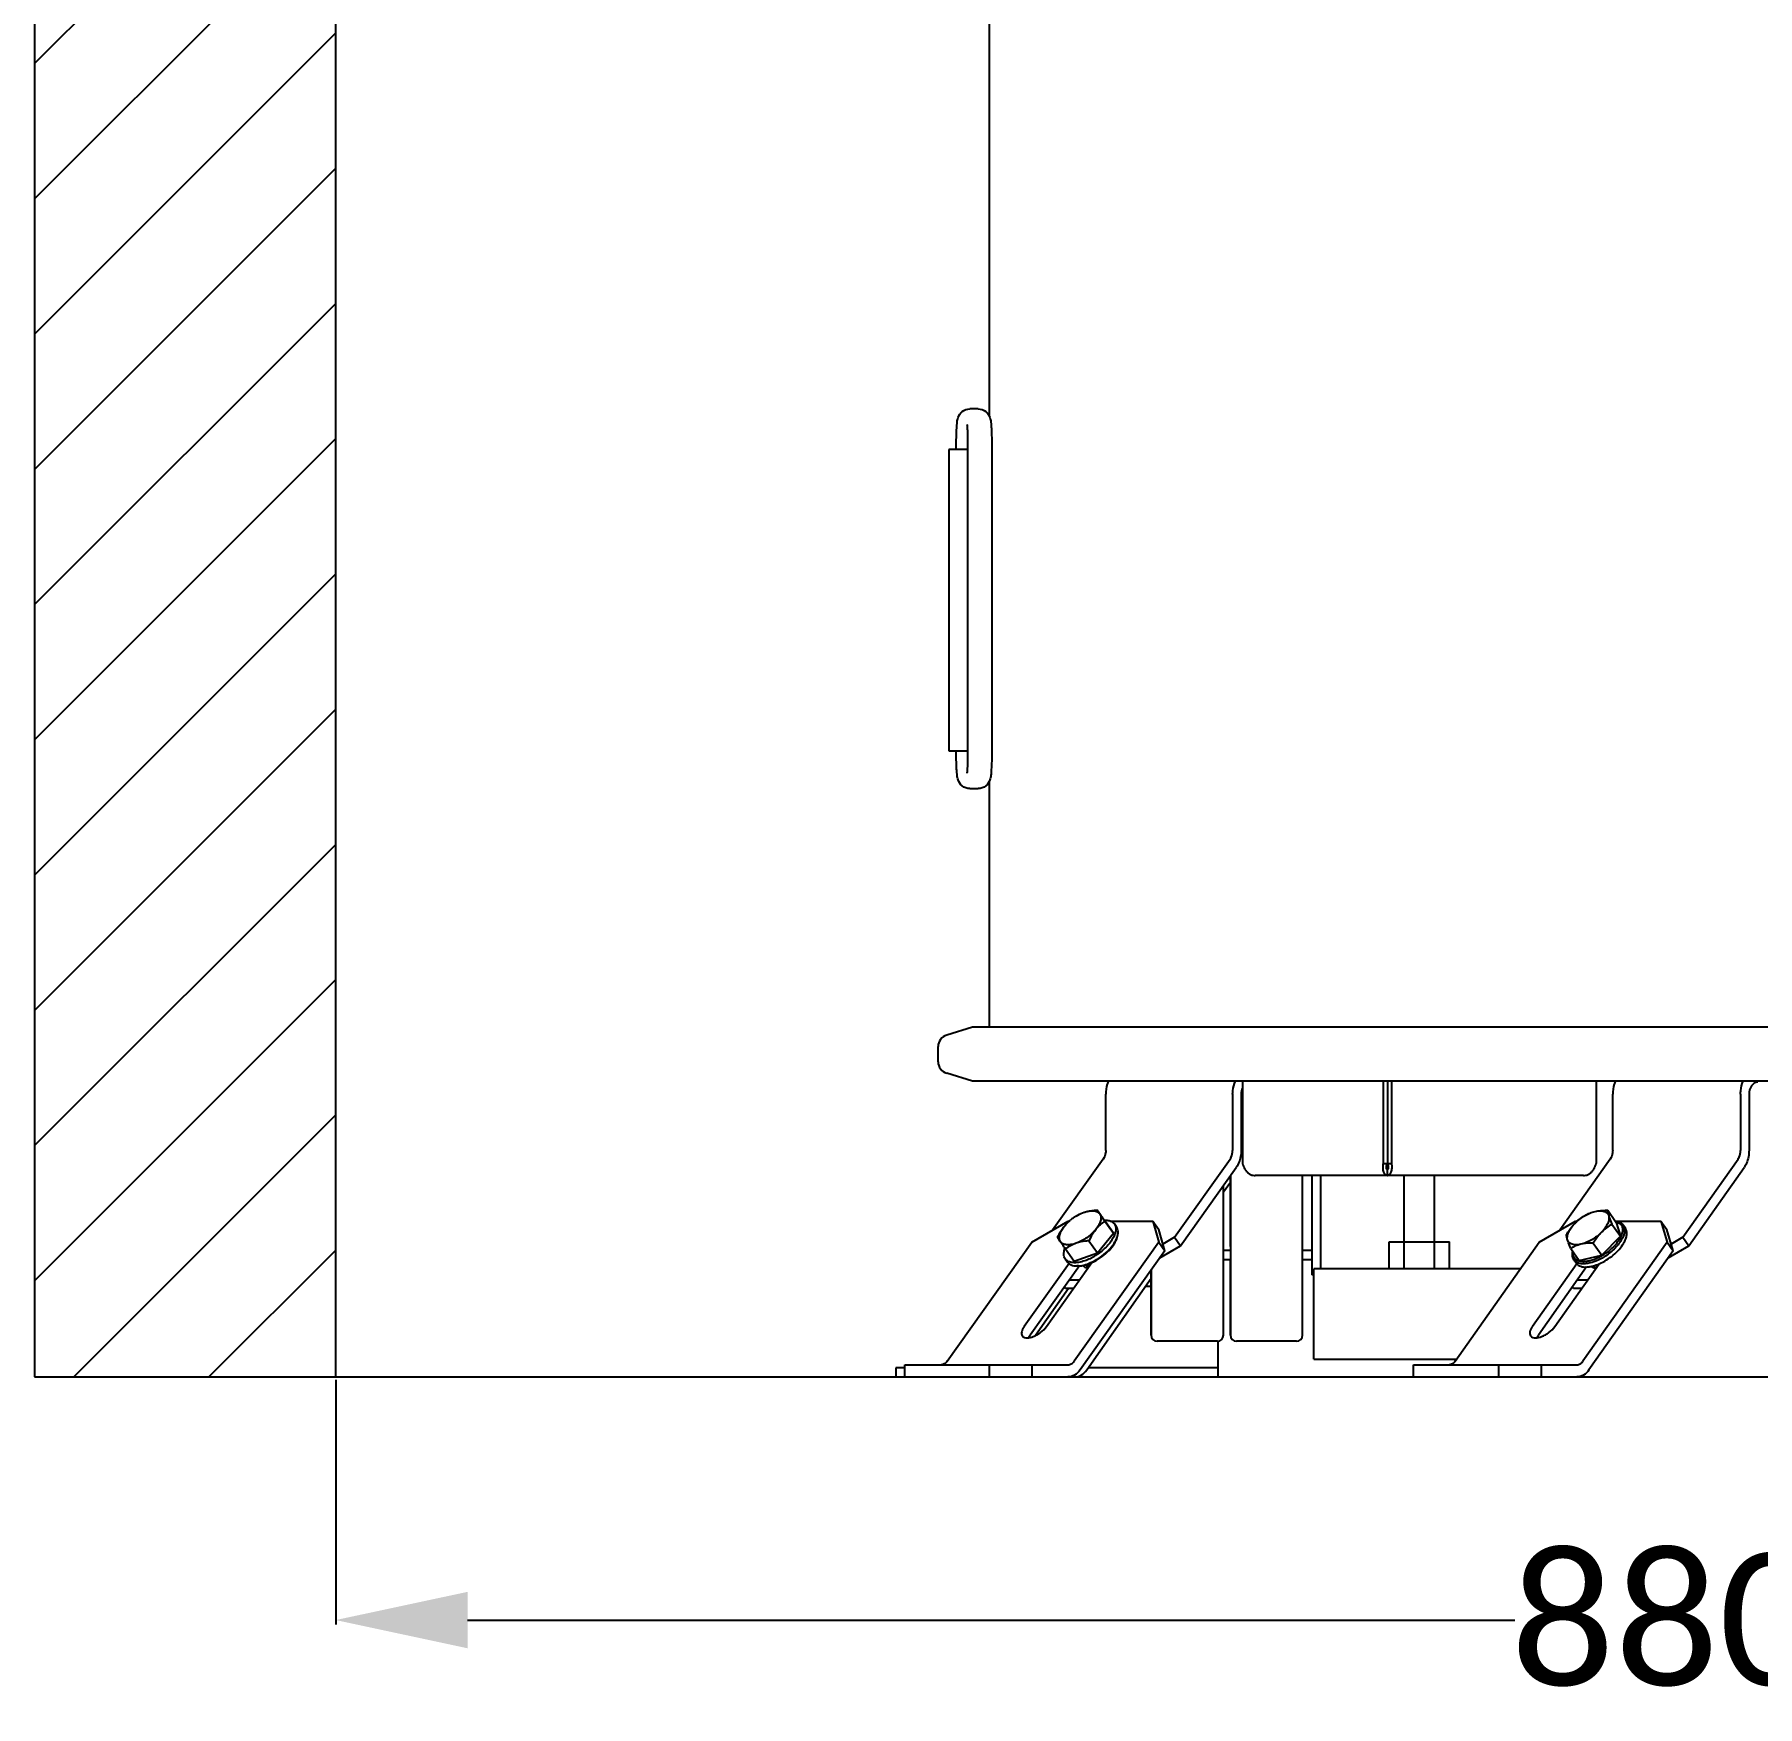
# Model space of a CAD drawing. Header units: millimetres. Extents: x 1186 to 6713, y 237 to 5598.
# Drawn here: x 5550 to 6122, y 1907 to 2462 of the extents above; entities that cross this region are included whole.
import ezdxf

# ---------------------------------------------------------------- set-up
doc = ezdxf.new("R2010")
doc.units = ezdxf.units.MM
doc.header["$LTSCALE"] = 384.175
doc.header["$PDMODE"] = 3
doc.header["$PDSIZE"] = 8
doc.layers.get('0').update_dxf_attribs({"linetype": 'CONTINUOUS'})
doc.layers.get('Defpoints').update_dxf_attribs({"linetype": 'CONTINUOUS'})
doc.styles.get("Standard").update_dxf_attribs({"font": 'calibri.ttf'})
doc.dimstyles.get("Standard").update_dxf_attribs({"dimtxt": 43.75, "dimasz": 43.75, "dimexe": 1.5, "dimexo": 1, "dimtad": 1, "dimdsep": 46, "dimtxsty": 'Standard', "dimblk": '_FILLED', "dimblk1": '_FILLED', "dimblk2": '_FILLED', "dimcen": 0.09, "dimazin": 2, "dimtol": 1, "dimtp": 0.01, "dimtm": 0.01, "dimtfac": 1, "dimtofl": 0, "dimtmove": 0, "dimatfit": 3, "dimldrblk": '_FILLED', "dimfxl": 1, "dimtolj": 1, "dimarcsym": 0})

# ---------------------------------------------------------------- blocks, each defined once
blk = doc.blocks.new('_FILLED')
at = {"color": 0, "linetype": 'ByBlock'}
blk.add_solid([(0, 0), (-1, 0.214), (-1, -0.214)], dxfattribs=at)
blk = doc.blocks.new('*D96')
at = {"color": 0, "lineweight": -2}
for p, q in [((5650.28, 2015.1), (5650.28, 1933.87)), ((6534.05, 2015.1), (6534.05, 1933.87)), ((5694.03, 1935.37), (6041.71, 1935.37)), ((6490.3, 1935.37), (6142.61, 1935.37))]:
    blk.add_line(p, q, dxfattribs=at)
at = {"layer": 'Defpoints', "color": 0}
for p in [(5650.28, 2016.1), (6534.05, 2016.1), (6534.05, 1935.37)]:
    blk.add_point(p, dxfattribs=at)
at = {"color": 0, "linetype": 'ByBlock', "lineweight": -2, "xscale": 43.75, "yscale": 43.75, "zscale": 43.75, "rotation": 180}
blk.add_blockref('_FILLED', (5650.28, 1935.37), dxfattribs=at)
at = {"color": 0, "linetype": 'ByBlock', "lineweight": -2, "xscale": 43.75, "yscale": 43.75, "zscale": 43.75}
blk.add_blockref('_FILLED', (6534.05, 1935.37), dxfattribs=at)
at = {"color": 0, "insert": (6092.16, 1935.37), "char_height": 43.75, "attachment_point": 5}
blk.add_mtext('\\A1;\\A1;880', dxfattribs=at)

msp = doc.modelspace()

# ---------------------------------------------------------------- hatches: boundary and pattern name
h = msp.add_hatch()
h.set_pattern_fill('ANSI31', color=256, scale=10)
h.paths.add_polyline_path([(5550.27631, 4708.27166), (5550.27631, 2016.09641), (5650.27631, 2016.09641), (5650.27631, 4708.27166)])

# ---------------------------------------------------------------- linework, layer by layer
for p, q in [((5550.27631, 4708.27166), (5550.27631, 2016.09641)), ((5650.27631, 2016.09641), (5650.27631, 4708.27166)), ((5550.27631, 2016.09641), (5650.27631, 2016.09641)), ((5650.27631, 2016.09641), (6491.61887, 2016.09641))]:
    msp.add_line(p, q)
at = {"color": 0, "linetype": 'Continuous'}
for p, q in [((5867.27631, 2335.0368), (5867.27631, 2813.84163)), ((5863.58574, 2337.4362), (5860.7654, 2337.4362)), ((5860.0658, 2323.9362), (5853.78534, 2323.9362)), ((5853.78534, 2323.9362), (5853.78534, 2223.9362)), ((5856.28534, 2323.9362), (5856.28534, 2325.4362)), ((5860.0658, 2325.4362), (5860.0658, 2223.4362)), ((5868.0658, 2325.4362), (5868.0658, 2223.4362)), ((5853.78534, 2223.9362), (5860.0658, 2223.9362)), ((5856.28534, 2223.4362), (5856.28534, 2223.9362)), ((5867.27631, 2132.20612), (5867.27631, 2213.84163)), ((5860.7654, 2211.4362), (5863.58574, 2211.4362)), ((5861.69157, 2132.20612), (5853.10682, 2129.5815)), ((6172.73631, 2132.20612), (5861.69157, 2132.20612)), ((5850.27631, 2120.71613), (5850.27631, 2125.75628)), ((5861.69157, 2114.26629), (5853.10682, 2116.89091)), ((6187.27631, 2114.26629), (5861.69157, 2114.26629)), ((5950.9754, 2110.9362), (5951.31478, 2110.9362)), ((5951.31478, 2114.26629), (5951.31478, 2086.9362)), ((5997.98383, 2114.26629), (5997.98383, 2086.9362)), ((5999.39804, 2114.26629), (5999.39804, 2086.9362)), ((6000.81225, 2114.26629), (6000.81225, 2086.9362)), ((6068.6945, 2114.26629), (6068.6945, 2086.9362)), ((5905.8938, 2091.24991), (5905.8938, 2109.9362)), ((5948.03403, 2109.9362), (5948.03403, 2091.24991)), ((5950.88141, 2109.9362), (5950.88141, 2091.24991)), ((5951.31478, 2107.9362), (5950.88141, 2107.9362)), ((6074.19305, 2091.24991), (6074.19305, 2109.9362)), ((6116.61946, 2109.9362), (6116.61946, 2091.24991)), ((6119.44788, 2109.9362), (6119.44788, 2091.24991)), ((5905.05982, 2088.42148), (5888.27005, 2064.83519)), ((5928.73401, 2062.48036), (5947.20006, 2088.42148)), ((5951.31478, 2090.9362), (5950.85201, 2090.9362)), ((6073.36462, 2088.42148), (6056.64831, 2064.78105)), ((6097.44788, 2062.48036), (6115.79103, 2088.42148)), ((5930.74741, 2059.65193), (5949.21346, 2085.59306)), ((5947.26927, 2082.86186), (5947.26884, 2063.9362)), ((5947.27061, 2082.86374), (5947.27104, 2063.9362)), ((5947.27105, 2059.4362), (5947.27061, 2082.86374)), ((6064.45186, 2082.9362), (5955.55742, 2082.9362)), ((5971.27104, 2063.9362), (5971.27061, 2082.9362)), ((5971.27105, 2059.62502), (5971.27061, 2082.9362)), ((5974.27195, 2082.9362), (5974.27032, 2049.9362)), ((5977.27081, 2051.9362), (5977.27195, 2082.9362)), ((5997.98383, 2086.9362), (6000.81225, 2086.9362)), ((5999.39804, 2082.9362), (5999.39804, 2084.9362)), ((6005.00464, 2051.9362), (6005.00464, 2082.9362)), ((6015.00464, 2051.9362), (6015.00464, 2082.9362)), ((6099.44788, 2059.65193), (6117.79103, 2085.59306)), ((5944.97374, 2063.9362), (5944.97345, 2079.63669)), ((5944.97375, 2059.62502), (5944.97345, 2079.63669)), ((5947.27071, 2080.68458), (5944.97352, 2077.41381)), ((5903.00391, 2071.58844), (5905.86569, 2067.5682)), ((6072.53387, 2071.3991), (6075.37661, 2067.37887)), ((5881.35733, 2060.78105), (5893.4142, 2067.85212)), ((5893.4142, 2067.85212), (5893.85198, 2067.85212)), ((5895.15804, 2068.87544), (5895.98269, 2069.41902)), ((5905.58757, 2067.79662), (5908.44935, 2063.77638)), ((5908.44935, 2063.77638), (5905.86569, 2067.5682)), ((5907.38522, 2067.85212), (5921.5077, 2067.85212)), ((5908.76373, 2066.86535), (5909.51875, 2065.80469)), ((5921.5077, 2067.85212), (5923.5211, 2065.02369)), ((5921.5077, 2067.85212), (5923.49757, 2060.78105)), ((5925.51097, 2057.95262), (5923.5211, 2065.02369)), ((6049.81988, 2060.78105), (6061.89095, 2067.85212)), ((6061.89095, 2067.85212), (6062.45494, 2067.85212)), ((6073.90223, 2066.78941), (6076.74496, 2062.76918)), ((6075.04197, 2067.85212), (6090.17522, 2067.85212)), ((6075.37661, 2067.37887), (6076.74496, 2062.76918)), ((6078.39965, 2065.42543), (6077.64965, 2066.4861)), ((6090.17522, 2067.85212), (6092.17522, 2065.02369)), ((6090.17522, 2067.85212), (6092.24629, 2060.78105)), ((6094.24629, 2057.95262), (6092.17522, 2065.02369)), ((5853.23018, 2021.26798), (5881.35733, 2060.78105)), ((5923.49757, 2060.78105), (5895.37042, 2021.26798)), ((5900.33888, 2061.29456), (5903.20066, 2057.27433)), ((5903.20066, 2057.27433), (5908.44935, 2063.77638)), ((5909.53651, 2061.97103), (5909.7013, 2062.44664)), ((5923.49757, 2060.78105), (5925.51097, 2057.95262)), ((5923.83469, 2055.59779), (5930.74741, 2059.65193)), ((5928.73401, 2062.48036), (5924.87389, 2060.21649)), ((5928.73401, 2062.48036), (5930.74741, 2059.65193)), ((5944.97375, 2059.62502), (5944.97374, 2063.9362)), ((5944.97374, 2054.9362), (5944.97375, 2059.4362)), ((5944.97375, 2059.4362), (5944.97375, 2059.62502)), ((5947.27104, 2063.9362), (5947.27105, 2059.4362)), ((5947.27105, 2059.4362), (5947.27104, 2054.9362)), ((5971.27105, 2059.62502), (5971.27104, 2063.9362)), ((5971.27104, 2054.9362), (5971.27105, 2059.4362)), ((5971.27105, 2059.4362), (5971.27105, 2059.62502)), ((6000.00464, 2060.9362), (6020.00464, 2060.9362)), ((6000.00464, 2051.9362), (6000.00464, 2060.9362)), ((6020.00464, 2051.9362), (6020.00464, 2060.9362)), ((6021.87993, 2021.26798), (6049.81988, 2060.78105)), ((6092.24629, 2060.78105), (6064.30633, 2021.26798)), ((6067.7603, 2060.47669), (6070.60304, 2056.45646)), ((6070.60304, 2056.45646), (6076.74496, 2062.76918)), ((6092.24629, 2060.78105), (6094.24629, 2057.95262)), ((6092.61946, 2055.65193), (6099.44788, 2059.65193)), ((6097.44788, 2062.48036), (6093.58322, 2060.21649)), ((6097.44788, 2062.48036), (6099.44788, 2059.65193)), ((5893.71423, 2053.72058), (5878.80913, 2032.78187)), ((5886.18367, 2032.78187), (5901.33252, 2054.063)), ((5892.47027, 2055.26694), (5893.22529, 2054.20628)), ((5892.50653, 2058.58432), (5895.36831, 2054.56409)), ((5895.36831, 2054.56409), (5903.20066, 2057.27433)), ((5925.51097, 2057.95262), (5897.38382, 2018.43956)), ((5899.8726, 2053.49001), (5900.39862, 2052.75105)), ((5947.27105, 2058.09641), (5944.97248, 2058.09641)), ((5944.97264, 2055.09641), (5947.27104, 2055.09641)), ((5944.97264, 2029.9362), (5944.97374, 2054.9362)), ((5947.26884, 2054.9362), (5947.27001, 2030.0049)), ((5947.26994, 2029.9362), (5947.27104, 2054.9362)), ((5947.27104, 2054.9362), (5947.27006, 2030.18858)), ((5974.27128, 2058.09641), (5971.26978, 2058.09641)), ((5971.26994, 2055.09641), (5974.2711, 2055.09641)), ((5971.26994, 2029.9362), (5971.27104, 2054.9362)), ((6062.27193, 2053.6409), (6047.52237, 2032.78187)), ((6054.94699, 2032.78187), (6069.70039, 2053.64633)), ((6060.25002, 2058.77366), (6063.09275, 2054.75342)), ((6062.06971, 2053.87843), (6061.31971, 2054.93909)), ((6063.09275, 2054.75342), (6070.60304, 2056.45646)), ((6094.24629, 2057.95262), (6066.30633, 2018.43956)), ((5897.19575, 2052.95458), (5880.82253, 2029.95345)), ((5893.90963, 2048.33822), (5897.25737, 2048.33822)), ((5896.84187, 2052.93442), (5896.33852, 2052.93442)), ((5899.58069, 2018.43956), (5920.97368, 2048.89927)), ((5920.97157, 2051.57567), (5920.97272, 2030.0049)), ((5920.97264, 2029.9362), (5920.97371, 2051.57868)), ((5975.00464, 2049.9362), (5974.27032, 2049.9362)), ((6043.56563, 2051.9362), (5975.00464, 2051.9362)), ((5975.00464, 2021.9362), (5975.00464, 2051.9362)), ((6065.538, 2052.60297), (6049.52237, 2029.95345)), ((6062.52237, 2048.33822), (6065.94699, 2048.33822)), ((6068.64563, 2053.23894), (6069.02897, 2052.69681)), ((5882.57481, 2029.95345), (5893.50061, 2045.5098)), ((5892.24158, 2045.99494), (5892.58692, 2045.5098)), ((5892.58692, 2045.5098), (5895.24397, 2045.5098)), ((5920.97363, 2046.09641), (5919.00512, 2046.09641)), ((6060.84299, 2045.96322), (6061.16361, 2045.5098)), ((6061.16361, 2045.5098), (6063.94699, 2045.5098)), ((5942.97264, 2027.9362), (5922.97264, 2027.9362)), ((5943.27631, 2016.09641), (5943.27631, 2027.97618)), ((5969.26994, 2027.9362), (5949.26994, 2027.9362)), ((5839.24367, 2020.09641), (5893.35702, 2020.09641)), ((5839.24367, 2016.09641), (5839.24367, 2020.09641)), ((5867.33716, 2016.09641), (5867.33716, 2020.09641)), ((5881.47898, 2016.09641), (5881.47898, 2020.09641)), ((5975.00464, 2021.9362), (6022.35243, 2021.9362)), ((6008.08094, 2020.09641), (6062.30633, 2020.09641)), ((6008.08094, 2016.09641), (6008.08094, 2020.09641)), ((6036.36521, 2016.09641), (6036.36521, 2020.09641)), ((6050.50734, 2016.09641), (6050.50734, 2020.09641)), ((5839.24367, 2019.09641), (5836.27631, 2019.09641)), ((5836.27631, 2019.09641), (5836.27631, 2016.09641)), ((5836.27631, 2016.09641), (5943.27631, 2016.09641)), ((5943.27631, 2019.09641), (5900.04202, 2019.09641)), ((6008.08094, 2016.09641), (6062.30633, 2016.09641))]:
    msp.add_line(p, q, dxfattribs=at)
for centre, radius, start, end in [((5854.27631, 2125.75628), 4, 107, 180), ((5854.27631, 2120.71613), 4, 180, 253), ((5957.29063, 2088.28179), 6.12548, 192.6897035, 201.4065336), ((5957.18228, 2088.23984), 6.00929, 201.4112211, 204.7296592), ((5957.02727, 2088.16631), 5.83773, 204.7106291, 210.5315518), ((5956.80145, 2088.03466), 5.57634, 210.5450884, 214.8752321), ((5956.56419, 2087.86745), 5.28609, 214.8588208, 220.3884197), ((5956.31243, 2087.65446), 4.95632, 220.3988055, 225.6545001), ((5956.09337, 2087.42962), 4.6424, 225.6483618, 231.2540072), ((5955.90035, 2087.1896), 4.3344, 231.2582706, 237.6256755), ((5955.75633, 2086.96367), 4.06648, 237.6349496, 243.252078), ((5955.64843, 2086.74887), 3.8261, 243.2473291, 251.2713857), ((5955.58841, 2086.57816), 3.64515, 251.303309, 256.3144088), ((5955.56158, 2086.46714), 3.53094, 256.3111417, 269.9324566), ((6064.4477, 2086.46714), 3.53094, 270.0675431, 283.6888584), ((6064.42087, 2086.57816), 3.64515, 283.6855916, 288.6966935), ((6064.36085, 2086.74887), 3.8261, 288.7286167, 296.752671), ((6064.25295, 2086.96367), 4.06648, 296.7479222, 302.3650543), ((6064.10893, 2087.1896), 4.3344, 302.3743284, 308.7417297), ((6063.91591, 2087.42962), 4.6424, 308.7459932, 314.3516412), ((6063.69685, 2087.65445), 4.95632, 314.3455028, 319.6011948), ((6063.44509, 2087.86745), 5.28609, 319.6115806, 325.1411837), ((6063.20783, 2088.03466), 5.57634, 325.1247724, 329.4549118), ((6062.98201, 2088.16631), 5.83773, 329.4684484, 335.2893758), ((6062.827, 2088.23984), 6.00929, 335.2703457, 338.5887792), ((6062.71865, 2088.28179), 6.12548, 338.5934665, 347.3102963), ((5904.37652, 2055.78257), 16.01261, 125.1487677, 129.2680712), ((5899.65029, 2053.98595), 1.6064, 213.9051349, 215.4808624), ((6064.78101, 2063.70408), 11.15556, 281.3258839, 282.3130323), ((5887.85595, 2026.24271), 6.45446, 144.9065952, 146.9615155), ((5922.97264, 2029.9362), 2, 180, 270), ((5942.97264, 2029.9362), 2, 270, 0), ((5949.26994, 2029.9362), 2, 180, 270), ((5969.26994, 2029.9362), 2, 270, 0)]:
    msp.add_arc(centre, radius, start, end, dxfattribs=at)
for points, knots in [([(5856.43312, 2331.33266), (5856.4677, 2331.90883), (5856.54874, 2333.00358), (5856.84769, 2334.89982), (5858.14826, 2336.8456), (5859.88942, 2337.4362), (5860.7654, 2337.4362)], [0, 0, 0, 0, 0.207370693, 0.394808531, 0.68529518, 1, 1, 1, 1]), ([(5863.58574, 2337.4362), (5864.462, 2337.4362), (5866.20349, 2336.84519), (5867.50353, 2334.89901), (5867.80245, 2333.00314), (5867.88345, 2331.9087), (5867.91801, 2331.33266)], [0, 0, 0, 0, 0.314811486, 0.605299778, 0.792675325, 1, 1, 1, 1]), ([(5856.28534, 2325.4362), (5856.28534, 2325.97425), (5856.2977, 2327.94036), (5856.34758, 2329.90703), (5856.43312, 2331.33266)], [0, 0, 0, 0, 0.273641948, 1, 1, 1, 1]), ([(5859.80176, 2332.31217), (5859.77423, 2332.44514), (5859.8817, 2331.74413), (5859.8872, 2331.45609), (5859.92063, 2331.04914), (5859.93238, 2330.85346)], [0, 0, 0, 0, 0.278089064, 0.598543802, 1, 1, 1, 1]), ([(5859.93238, 2330.85346), (5859.95515, 2330.47392), (5860.04032, 2328.66937), (5860.0658, 2326.86243), (5860.0658, 2325.4362)], [0, 0, 0, 0, 0.210480348, 1, 1, 1, 1]), ([(5867.91801, 2331.33266), (5867.94368, 2330.90486), (5868.03725, 2328.9407), (5868.0658, 2326.9739), (5868.0658, 2325.4362)], [0, 0, 0, 0, 0.217960622, 1, 1, 1, 1]), ([(5856.43312, 2217.53975), (5856.40745, 2217.96755), (5856.31388, 2219.9317), (5856.28534, 2221.89851), (5856.28534, 2223.4362)], [0, 0, 0, 0, 0.217960622, 1, 1, 1, 1]), ([(5860.0658, 2223.4362), (5860.0658, 2222.93356), (5860.05436, 2221.12726), (5860.01047, 2219.32038), (5859.93238, 2218.01895)], [0, 0, 0, 0, 0.278254966, 1, 1, 1, 1]), ([(5868.0658, 2223.4362), (5868.0658, 2222.89816), (5868.05343, 2220.93205), (5868.00356, 2218.96538), (5867.91801, 2217.53975)], [0, 0, 0, 0, 0.273641948, 1, 1, 1, 1]), ([(5860.7654, 2211.4362), (5859.88914, 2211.4362), (5858.14764, 2212.02722), (5856.84761, 2213.97339), (5856.54868, 2215.86926), (5856.46769, 2216.96371), (5856.43312, 2217.53975)], [0, 0, 0, 0, 0.314811486, 0.605299778, 0.792675325, 1, 1, 1, 1]), ([(5859.93238, 2218.01895), (5859.92103, 2217.82993), (5859.8892, 2217.43746), (5859.88235, 2217.13927), (5859.77114, 2216.4092), (5859.80059, 2216.55421)], [0, 0, 0, 0, 0.3861705, 0.698241305, 1, 1, 1, 1]), ([(5867.91801, 2217.53975), (5867.88344, 2216.96358), (5867.8024, 2215.86882), (5867.50345, 2213.97259), (5866.20287, 2212.02681), (5864.46171, 2211.4362), (5863.58574, 2211.4362)], [0, 0, 0, 0, 0.207370693, 0.394808531, 0.68529518, 1, 1, 1, 1]), ([(5906.81249, 2114.29304), (5906.66109, 2113.96549), (5906.11804, 2112.57491), (5905.8938, 2111.06612), (5905.8938, 2109.9362)], [0, 0, 0, 0, 0.242059109, 1, 1, 1, 1]), ([(5948.03403, 2109.9362), (5948.03403, 2110.31919), (5948.10995, 2111.80788), (5948.48806, 2113.28771), (5948.95272, 2114.29304)], [0, 0, 0, 0, 0.256947946, 1, 1, 1, 1]), ([(6075.10562, 2114.29304), (6074.95519, 2113.96539), (6074.41553, 2112.57405), (6074.19305, 2111.06594), (6074.19305, 2109.9362)], [0, 0, 0, 0, 0.241925446, 1, 1, 1, 1]), ([(6116.61946, 2109.9362), (6116.61946, 2110.31918), (6116.69486, 2111.80738), (6117.07012, 2113.28698), (6117.53203, 2114.29304)], [0, 0, 0, 0, 0.257029449, 1, 1, 1, 1]), ([(6122.27631, 2113.9362), (6121.50368, 2113.9362), (6119.82178, 2112.74567), (6119.44788, 2110.91862), (6119.44788, 2109.9362)], [0, 0, 0, 0, 0.440233148, 1, 1, 1, 1]), ([(5905.8938, 2091.24991), (5905.8938, 2090.98923), (5905.82578, 2090.00125), (5905.48346, 2089.01661), (5905.05982, 2088.42148)], [0, 0, 0, 0, 0.262999991, 1, 1, 1, 1]), ([(5947.20006, 2088.42148), (5947.33572, 2088.61207), (5947.83354, 2089.47441), (5948.03403, 2090.49203), (5948.03403, 2091.24991)], [0, 0, 0, 0, 0.235867776, 1, 1, 1, 1]), ([(5950.88141, 2091.24991), (5950.88141, 2090.72855), (5950.7454, 2088.75259), (5950.06073, 2086.7833), (5949.21346, 2085.59306)], [0, 0, 0, 0, 0.263000615, 1, 1, 1, 1]), ([(6074.19305, 2091.24991), (6074.19305, 2090.98924), (6074.12549, 2090.00189), (6073.78603, 2089.01744), (6073.36462, 2088.42148)], [0, 0, 0, 0, 0.263156404, 1, 1, 1, 1]), ([(6115.79103, 2088.42148), (6115.92587, 2088.61217), (6116.42077, 2089.47546), (6116.61946, 2090.49225), (6116.61946, 2091.24991)], [0, 0, 0, 0, 0.235616553, 1, 1, 1, 1]), ([(6119.44788, 2091.24991), (6119.44788, 2090.72856), (6119.3128, 2088.75386), (6118.63384, 2086.78496), (6117.79103, 2085.59306)], [0, 0, 0, 0, 0.263157032, 1, 1, 1, 1]), ([(5997.98383, 2086.9362), (5997.87132, 2086.43638), (5997.77569, 2085.47344), (5998.00872, 2084.18076), (5998.53246, 2083.23324), (5999.13474, 2082.9362), (5999.39804, 2082.9362)], [0, 0, 0, 0, 0.328092399, 0.610579611, 0.831384972, 1, 1, 1, 1]), ([(5999.39804, 2084.9362), (5999.31749, 2084.9362), (5999.13837, 2085.15149), (5999.08557, 2085.58595), (5999.13159, 2086.22826), (5999.28803, 2086.69184), (5999.39804, 2086.9362)], [0, 0, 0, 0, 0.112807192, 0.321078905, 0.624703854, 1, 1, 1, 1]), ([(5999.39804, 2086.9362), (5999.50804, 2086.69184), (5999.66448, 2086.22826), (5999.71051, 2085.58595), (5999.65771, 2085.15149), (5999.47859, 2084.9362), (5999.39804, 2084.9362)], [0, 0, 0, 0, 0.37529615, 0.678921099, 0.88719281, 1, 1, 1, 1]), ([(5999.39804, 2082.9362), (5999.66134, 2082.9362), (6000.26362, 2083.23324), (6000.78736, 2084.18076), (6001.02039, 2085.47344), (6000.92475, 2086.43638), (6000.81225, 2086.9362)], [0, 0, 0, 0, 0.168615032, 0.389420395, 0.671907607, 1, 1, 1, 1]), ([(5895.98269, 2069.41902), (5896.20672, 2069.55692), (5897.08536, 2070.06785), (5898.01612, 2070.49221), (5898.72807, 2070.73857)], [0, 0, 0, 0, 0.258812659, 1, 1, 1, 1]), ([(5896.06092, 2069.46717), (5896.26605, 2069.59344), (5897.11761, 2070.09056), (5898.02394, 2070.49491), (5898.72807, 2070.73857)], [0, 0, 0, 0, 0.244304666, 1, 1, 1, 1]), ([(5898.72807, 2070.73857), (5899.06308, 2070.85449), (5900.45779, 2071.27553), (5901.9074, 2071.48988), (5903.00391, 2071.58844)], [0, 0, 0, 0, 0.243573919, 1, 1, 1, 1]), ([(5898.72807, 2070.73857), (5899.28372, 2070.93084), (5900.34294, 2071.21229), (5901.85542, 2071.29739), (5903.1157, 2071.00112), (5903.73714, 2070.48974), (5903.93608, 2070.19778)], [0, 0, 0, 0, 0.316920855, 0.587084024, 0.809570769, 1, 1, 1, 1]), ([(5903.00391, 2071.58844), (5903.05977, 2071.50265), (5903.36634, 2071.03633), (5903.67948, 2070.57436), (5903.93608, 2070.19778)], [0, 0, 0, 0, 0.183433574, 1, 1, 1, 1]), ([(6061.59536, 2067.04496), (6062.55478, 2068.03105), (6064.20115, 2069.30457), (6066.58618, 2070.50723), (6067.81882, 2070.91618), (6068.42147, 2071.05283)], [0, 0, 0, 0, 0.515888557, 0.768289474, 1, 1, 1, 1]), ([(6065.02359, 2069.69607), (6065.53696, 2069.99432), (6066.63394, 2070.54554), (6067.80752, 2070.91362), (6068.42147, 2071.05283)], [0, 0, 0, 0, 0.485360743, 1, 1, 1, 1]), ([(6068.42147, 2071.05283), (6068.74439, 2071.12606), (6070.10104, 2071.37486), (6071.48741, 2071.42071), (6072.53387, 2071.3991)], [0, 0, 0, 0, 0.240322979, 1, 1, 1, 1]), ([(6068.42147, 2071.05283), (6068.94613, 2071.17181), (6069.92877, 2071.31072), (6070.92807, 2071.19796), (6071.35375, 2071.05861)], [0, 0, 0, 0, 0.545686486, 1, 1, 1, 1]), ([(6071.35375, 2071.05861), (6071.70833, 2070.94252), (6072.37271, 2070.58829), (6072.76153, 2069.93387), (6072.86079, 2069.59951)], [0, 0, 0, 0, 0.516842203, 1, 1, 1, 1]), ([(6072.53387, 2071.3991), (6072.53541, 2071.27987), (6072.57267, 2070.66936), (6072.7209, 2070.07074), (6072.86079, 2069.59951)], [0, 0, 0, 0, 0.195220143, 1, 1, 1, 1]), ([(5889.92286, 2062.37614), (5890.08087, 2062.71539), (5890.72421, 2064.02954), (5891.50313, 2065.28456), (5892.18755, 2066.13242)], [0, 0, 0, 0, 0.255649968, 1, 1, 1, 1]), ([(5890.85504, 2060.98548), (5890.65457, 2061.27969), (5890.40385, 2062.05311), (5890.5737, 2063.35098), (5891.18209, 2064.75913), (5891.81441, 2065.67017), (5892.18755, 2066.13242)], [0, 0, 0, 0, 0.189619963, 0.41283978, 0.683594325, 1, 1, 1, 1]), ([(5892.18755, 2066.13242), (5892.33377, 2066.31356), (5892.96353, 2067.04852), (5893.67258, 2067.71429), (5894.24135, 2068.17942)], [0, 0, 0, 0, 0.240605351, 1, 1, 1, 1]), ([(5892.18755, 2066.13242), (5892.33864, 2066.31958), (5892.94864, 2067.03569), (5893.63623, 2067.68458), (5894.17803, 2068.12764)], [0, 0, 0, 0, 0.255771681, 1, 1, 1, 1]), ([(5902.60356, 2065.05084), (5902.40054, 2064.79933), (5901.50987, 2063.78345), (5900.47272, 2062.89914), (5899.63307, 2062.30782)], [0, 0, 0, 0, 0.239394074, 1, 1, 1, 1]), ([(5902.60356, 2065.05084), (5902.37919, 2064.77289), (5901.50454, 2063.59668), (5900.80629, 2062.29817), (5900.33888, 2061.29456)], [0, 0, 0, 0, 0.243942823, 1, 1, 1, 1]), ([(5903.93608, 2070.19778), (5904.13654, 2069.90357), (5904.38726, 2069.13015), (5904.21742, 2067.83228), (5903.60902, 2066.42413), (5902.9767, 2065.51308), (5902.60356, 2065.05084)], [0, 0, 0, 0, 0.189619963, 0.41283978, 0.683594325, 1, 1, 1, 1]), ([(5905.58757, 2067.79662), (5905.04354, 2067.41557), (5903.97364, 2066.57745), (5903.03757, 2065.58848), (5902.60356, 2065.05084)], [0, 0, 0, 0, 0.490128339, 1, 1, 1, 1]), ([(5908.76366, 2066.86543), (5908.95618, 2066.59501), (5909.24325, 2065.93426), (5909.29275, 2064.793), (5909.00316, 2063.53191), (5908.39587, 2062.1885), (5907.49525, 2060.80557), (5905.9108, 2058.93297), (5904.45336, 2057.69157), (5903.39451, 2056.94776)], [0, 0, 0, 0, 0.081691984, 0.172104044, 0.27671563, 0.397353536, 0.533166964, 0.681549638, 1, 1, 1, 1]), ([(5903.93608, 2070.19778), (5904.05327, 2070.02578), (5904.60158, 2069.22389), (5905.15344, 2068.42443), (5905.58757, 2067.79662)], [0, 0, 0, 0, 0.214254246, 1, 1, 1, 1]), ([(5905.46664, 2068.13483), (5905.64398, 2068.13938), (5906.29456, 2068.13268), (5906.9499, 2068.02425), (5907.39504, 2067.86197)], [0, 0, 0, 0, 0.272418926, 1, 1, 1, 1]), ([(5907.39504, 2067.86197), (5907.67311, 2067.76059), (5908.19037, 2067.49973), (5908.60418, 2067.08943), (5908.76366, 2066.86543)], [0, 0, 0, 0, 0.518388272, 1, 1, 1, 1]), ([(5909.7013, 2062.44664), (5909.81158, 2062.76491), (5909.97772, 2063.38362), (5910.04351, 2064.29609), (5909.90386, 2065.11896), (5909.66609, 2065.5977), (5909.51875, 2065.80469)], [0, 0, 0, 0, 0.28985542, 0.548278387, 0.78136392, 1, 1, 1, 1]), ([(6058.88166, 2063.38335), (6059.07661, 2063.71571), (6059.87158, 2065.0118), (6060.80334, 2066.23091), (6061.59536, 2067.04496)], [0, 0, 0, 0, 0.253315872, 1, 1, 1, 1]), ([(6059.20858, 2061.58375), (6058.96637, 2062.39969), (6059.32699, 2063.92246), (6060.36983, 2065.66406), (6061.15149, 2066.58874), (6061.59536, 2067.04496)], [0, 0, 0, 0, 0.415170647, 0.689514977, 1, 1, 1, 1]), ([(6061.59536, 2067.04496), (6062.10707, 2067.57089), (6063.19799, 2068.53246), (6064.4092, 2069.33221), (6065.02359, 2069.69607)], [0, 0, 0, 0, 0.506817019, 1, 1, 1, 1]), ([(6072.86079, 2069.59951), (6073.10299, 2068.78356), (6072.74237, 2067.2608), (6071.69953, 2065.5192), (6070.91787, 2064.59452), (6070.474, 2064.1383)], [0, 0, 0, 0, 0.415170647, 0.689514977, 1, 1, 1, 1]), ([(6073.90223, 2066.78941), (6073.28785, 2066.42556), (6072.07664, 2065.62581), (6070.98571, 2064.66425), (6070.474, 2064.1383)], [0, 0, 0, 0, 0.493173074, 1, 1, 1, 1]), ([(6077.64965, 2066.4861), (6077.85658, 2066.19344), (6078.15661, 2065.46804), (6078.16545, 2064.21917), (6077.78914, 2062.84502), (6077.05461, 2061.39052), (6075.99422, 2059.90925), (6074.17396, 2057.94792), (6072.52362, 2056.67817), (6071.33362, 2055.94381)], [0, 0, 0, 0, 0.080691464, 0.170949714, 0.276435776, 0.398609763, 0.535981943, 0.685191804, 1, 1, 1, 1]), ([(6076.354, 2067.17119), (6076.6329, 2066.98164), (6077.12977, 2066.4828), (6077.49394, 2065.4487), (6077.45753, 2064.24821), (6077.05983, 2062.93539), (6076.32684, 2061.55113), (6074.89749, 2059.6187), (6073.50397, 2058.33108), (6072.47451, 2057.55177)], [0, 0, 0, 0, 0.086100569, 0.173581664, 0.272315861, 0.387770565, 0.521062517, 0.67032067, 1, 1, 1, 1]), ([(6072.86079, 2069.59951), (6072.92245, 2069.39177), (6073.23002, 2068.44073), (6073.6017, 2067.51194), (6073.90223, 2066.78941)], [0, 0, 0, 0, 0.216864687, 1, 1, 1, 1]), ([(6075.1378, 2067.75126), (6075.31505, 2067.733), (6075.95714, 2067.63718), (6076.58834, 2067.40426), (6076.9787, 2067.13895)], [0, 0, 0, 0, 0.274056306, 1, 1, 1, 1]), ([(6075.20179, 2067.65508), (6075.31002, 2067.63009), (6075.71316, 2067.52079), (6076.10027, 2067.34363), (6076.354, 2067.17119)], [0, 0, 0, 0, 0.265823693, 1, 1, 1, 1]), ([(6076.9787, 2067.13895), (6077.04491, 2067.09395), (6077.29639, 2066.90747), (6077.51516, 2066.67629), (6077.64965, 2066.4861)], [0, 0, 0, 0, 0.255773309, 1, 1, 1, 1]), ([(6077.8122, 2060.42869), (6078.08903, 2060.89272), (6078.5441, 2061.79759), (6078.91621, 2063.16659), (6078.90548, 2064.4109), (6078.60602, 2065.13354), (6078.39973, 2065.42532)], [0, 0, 0, 0, 0.306349332, 0.570915175, 0.797405238, 1, 1, 1, 1]), ([(5890.85504, 2060.98548), (5890.75388, 2061.13395), (5890.44035, 2061.59561), (5890.12937, 2062.05904), (5889.92286, 2062.37614)], [0, 0, 0, 0, 0.321921018, 1, 1, 1, 1]), ([(5892.50653, 2058.58432), (5892.3511, 2058.80909), (5891.79896, 2059.60834), (5891.24816, 2060.40853), (5890.85504, 2060.98548)], [0, 0, 0, 0, 0.281307615, 1, 1, 1, 1]), ([(5896.06304, 2060.44469), (5895.50739, 2060.25242), (5894.44817, 2059.97097), (5892.93569, 2059.88587), (5891.67541, 2060.18214), (5891.05398, 2060.69352), (5890.85504, 2060.98548)], [0, 0, 0, 0, 0.316920855, 0.587084024, 0.809570769, 1, 1, 1, 1]), ([(5896.06304, 2060.44469), (5895.41614, 2060.22085), (5894.18107, 2059.6808), (5893.04258, 2058.96392), (5892.50653, 2058.58432)], [0, 0, 0, 0, 0.510319276, 1, 1, 1, 1]), ([(5899.63307, 2062.30782), (5899.3485, 2062.10741), (5898.22457, 2061.36946), (5897.00485, 2060.77059), (5896.06304, 2060.44469)], [0, 0, 0, 0, 0.25884953, 1, 1, 1, 1]), ([(5900.33888, 2061.29456), (5899.96792, 2061.26122), (5898.52229, 2061.10305), (5897.08604, 2060.79868), (5896.06304, 2060.44469)], [0, 0, 0, 0, 0.255986949, 1, 1, 1, 1]), ([(5901.33217, 2054.05632), (5902.2762, 2054.48403), (5904.0963, 2055.52229), (5906.48464, 2057.45004), (5908.37414, 2059.59595), (5909.26564, 2061.18932), (5909.53646, 2061.97089)], [0, 0, 0, 0, 0.266918295, 0.536621747, 0.786969373, 1, 1, 1, 1]), ([(5901.53818, 2054.3383), (5902.43347, 2054.77654), (5904.15767, 2055.80311), (5906.44104, 2057.66324), (5908.28934, 2059.71913), (5909.20715, 2061.23477), (5909.52447, 2061.98689)], [0, 0, 0, 0, 0.26576484, 0.532578538, 0.782353464, 1, 1, 1, 1]), ([(5909.52447, 2061.98689), (5909.54071, 2062.02539), (5909.60336, 2062.17718), (5909.66122, 2062.33096), (5909.7013, 2062.44664)], [0, 0, 0, 0, 0.254493588, 1, 1, 1, 1]), ([(6059.20858, 2061.58375), (6059.15457, 2061.7657), (6058.99348, 2062.35399), (6058.88707, 2062.9625), (6058.88166, 2063.38335)], [0, 0, 0, 0, 0.310789723, 1, 1, 1, 1]), ([(6060.25002, 2058.77366), (6060.1429, 2059.0312), (6059.76579, 2059.95619), (6059.41353, 2060.89331), (6059.20858, 2061.58375)], [0, 0, 0, 0, 0.279167207, 1, 1, 1, 1]), ([(6060.71562, 2060.12465), (6060.36103, 2060.24073), (6059.69665, 2060.59496), (6059.30783, 2061.24939), (6059.20858, 2061.58375)], [0, 0, 0, 0, 0.516842203, 1, 1, 1, 1]), ([(6063.64789, 2060.13042), (6063.03396, 2059.99121), (6061.86038, 2059.62313), (6060.76339, 2059.07192), (6060.25002, 2058.77366)], [0, 0, 0, 0, 0.514629311, 1, 1, 1, 1]), ([(6063.64789, 2060.13042), (6063.12323, 2060.01145), (6062.14059, 2059.87254), (6061.14129, 2059.9853), (6060.71562, 2060.12465)], [0, 0, 0, 0, 0.545686486, 1, 1, 1, 1]), ([(6070.474, 2064.1383), (6069.51458, 2063.15221), (6067.86821, 2061.87869), (6065.48318, 2060.67603), (6064.25054, 2060.26708), (6063.64789, 2060.13042)], [0, 0, 0, 0, 0.515888557, 0.768289474, 1, 1, 1, 1]), ([(6067.7603, 2060.47669), (6067.40373, 2060.48405), (6066.0272, 2060.48663), (6064.64332, 2060.35615), (6063.64789, 2060.13042)], [0, 0, 0, 0, 0.258936346, 1, 1, 1, 1]), ([(6070.474, 2064.1383), (6070.21247, 2063.8695), (6069.19291, 2062.73824), (6068.34034, 2061.46561), (6067.7603, 2060.47669)], [0, 0, 0, 0, 0.246491224, 1, 1, 1, 1]), ([(6069.69958, 2053.63721), (6070.53792, 2053.99782), (6072.17886, 2054.86641), (6074.4172, 2056.4839), (6076.34308, 2058.33532), (6077.39087, 2059.72245), (6077.8122, 2060.42869)], [0, 0, 0, 0, 0.255236039, 0.517039215, 0.770000645, 1, 1, 1, 1]), ([(5892.47034, 2055.26686), (5892.31687, 2055.48242), (5892.07167, 2055.98463), (5891.94035, 2056.84932), (5892.03124, 2057.80827), (5892.22249, 2058.4568), (5892.34736, 2058.79046)], [0, 0, 0, 0, 0.216806292, 0.449046892, 0.708097529, 1, 1, 1, 1]), ([(5898.96269, 2054.6364), (5898.27332, 2054.39722), (5896.95775, 2054.04672), (5895.08023, 2053.93016), (5893.71735, 2054.24577), (5892.9021, 2054.76315), (5892.59566, 2055.09083), (5892.47034, 2055.26686)], [0, 0, 0, 0, 0.315888243, 0.585713824, 0.808336966, 0.906455891, 1, 1, 1, 1]), ([(5893.2253, 2054.20629), (5893.37264, 2053.9993), (5893.74715, 2053.61789), (5894.47896, 2053.21656), (5895.36268, 2052.97999), (5896.00169, 2052.93442), (5896.33852, 2052.93442)], [0, 0, 0, 0, 0.218636362, 0.451722177, 0.71014553, 1, 1, 1, 1]), ([(5896.82927, 2052.95089), (5897.05699, 2052.96584), (5898.03889, 2053.07238), (5899.00104, 2053.32709), (5899.71772, 2053.57574)], [0, 0, 0, 0, 0.231262225, 1, 1, 1, 1]), ([(5896.84163, 2052.93442), (5897.35441, 2052.93439), (5898.44785, 2053.05849), (5899.50401, 2053.35351), (5900.05211, 2053.54368)], [0, 0, 0, 0, 0.469181581, 1, 1, 1, 1]), ([(5903.39451, 2056.94776), (5903.04105, 2056.69946), (5901.64518, 2055.78483), (5900.13138, 2055.04188), (5898.96269, 2054.6364)], [0, 0, 0, 0, 0.258815166, 1, 1, 1, 1]), ([(5899.71772, 2053.57574), (5899.86898, 2053.62822), (5900.48716, 2053.85423), (5901.09086, 2054.11934), (5901.53818, 2054.3383)], [0, 0, 0, 0, 0.243267871, 1, 1, 1, 1]), ([(5900.05211, 2053.54368), (5900.15838, 2053.58055), (5900.59085, 2053.73655), (5901.01588, 2053.91302), (5901.33217, 2054.05632)], [0, 0, 0, 0, 0.244682951, 1, 1, 1, 1]), ([(6061.31971, 2054.93909), (6061.19349, 2055.1176), (6060.98293, 2055.51978), (6060.76081, 2056.46956), (6060.8441, 2057.23742), (6060.9674, 2057.74226)], [0, 0, 0, 0, 0.225961168, 0.462898055, 1, 1, 1, 1]), ([(6062.11536, 2054.96111), (6061.91433, 2055.09773), (6061.54917, 2055.42567), (6061.03221, 2056.30584), (6060.97456, 2057.11152), (6061.03304, 2057.63213)], [0, 0, 0, 0, 0.241528218, 0.479428544, 1, 1, 1, 1]), ([(6061.99066, 2054.28623), (6061.92445, 2054.33123), (6061.67297, 2054.51772), (6061.4542, 2054.7489), (6061.31971, 2054.93909)], [0, 0, 0, 0, 0.255773309, 1, 1, 1, 1]), ([(6071.33362, 2055.94381), (6070.46938, 2055.41048), (6068.74697, 2054.52101), (6066.50433, 2053.82082), (6064.83114, 2053.62211), (6063.46296, 2053.65798), (6062.49139, 2053.94592), (6061.99066, 2054.28623)], [0, 0, 0, 0, 0.307825298, 0.584820378, 0.706877225, 0.816488515, 1, 1, 1, 1]), ([(6062.06963, 2053.87855), (6062.11421, 2053.8155), (6062.30665, 2053.56824), (6062.54559, 2053.35814), (6062.74066, 2053.22557)], [0, 0, 0, 0, 0.246641141, 1, 1, 1, 1]), ([(6072.47451, 2057.55177), (6071.56853, 2056.86594), (6069.7073, 2055.70019), (6067.22685, 2054.72091), (6065.32926, 2054.36466), (6063.78681, 2054.30969), (6062.67122, 2054.58333), (6062.11536, 2054.96111)], [0, 0, 0, 0, 0.30462713, 0.585354273, 0.709360675, 0.819822626, 1, 1, 1, 1]), ([(6067.15997, 2052.80513), (6067.36713, 2052.85034), (6068.23286, 2053.0648), (6069.07532, 2053.36869), (6069.69958, 2053.63721)], [0, 0, 0, 0, 0.237818525, 1, 1, 1, 1]), ([(5896.33852, 2052.93442), (5896.37872, 2052.93442), (5896.54241, 2052.93583), (5896.70604, 2052.9428), (5896.82927, 2052.95089)], [0, 0, 0, 0, 0.245540482, 1, 1, 1, 1]), ([(5898.34219, 2053.05355), (5898.42605, 2052.9359), (5898.86898, 2052.46506), (5899.5406, 2052.27963), (5900.03226, 2052.24034)], [0, 0, 0, 0, 0.226570576, 1, 1, 1, 1]), ([(5899.67183, 2052.29203), (5899.67397, 2052.38107), (5899.70413, 2052.76675), (5899.81008, 2053.14383), (5899.91652, 2053.42132)], [0, 0, 0, 0, 0.23059478, 1, 1, 1, 1]), ([(6062.74066, 2053.22557), (6063.26696, 2052.86789), (6064.2992, 2052.57832), (6065.74455, 2052.56879), (6066.55224, 2052.68174), (6066.97184, 2052.76576)], [0, 0, 0, 0, 0.439620389, 0.704363154, 1, 1, 1, 1]), ([(6067.18124, 2052.78821), (6067.27341, 2052.70647), (6067.72092, 2052.38795), (6068.2812, 2052.26406), (6068.70249, 2052.23641)], [0, 0, 0, 0, 0.225874681, 1, 1, 1, 1]), ([(6068.24811, 2052.32946), (6068.25004, 2052.39466), (6068.26902, 2052.67085), (6068.3284, 2052.94344), (6068.38936, 2053.14587)], [0, 0, 0, 0, 0.235785854, 1, 1, 1, 1]), ([(5878.80913, 2032.78187), (5878.61054, 2032.5029), (5878.27827, 2031.95674), (5877.97744, 2031.12126), (5877.92772, 2030.35735), (5878.09603, 2029.91044), (5878.21963, 2029.73698)], [0, 0, 0, 0, 0.313185979, 0.581224603, 0.805211782, 1, 1, 1, 1]), ([(5878.21963, 2029.73698), (5878.92527, 2028.74673), (5881.27664, 2029.14552), (5883.10994, 2030.0533), (5884.66269, 2031.06978), (5885.66037, 2032.04674), (5886.18367, 2032.78187)], [0, 0, 0, 0, 0.399037036, 0.548178257, 0.703872531, 1, 1, 1, 1]), ([(6047.52237, 2032.78187), (6047.32634, 2032.50465), (6046.99858, 2031.96157), (6046.70332, 2031.13039), (6046.65725, 2030.36954), (6046.82535, 2029.92421), (6046.94836, 2029.75045)], [0, 0, 0, 0, 0.312244289, 0.579878633, 0.804216721, 1, 1, 1, 1]), ([(6046.94836, 2029.75045), (6047.65548, 2028.75153), (6050.02178, 2029.13782), (6051.86739, 2030.04689), (6053.42535, 2031.06381), (6054.42518, 2032.04392), (6054.94699, 2032.78187)], [0, 0, 0, 0, 0.399974862, 0.549094864, 0.7046273, 1, 1, 1, 1]), ([(5880.32269, 2029.11859), (5880.35631, 2029.18824), (5880.50462, 2029.47705), (5880.67915, 2029.75204), (5880.82253, 2029.95345)], [0, 0, 0, 0, 0.238288043, 1, 1, 1, 1]), ([(6049.02432, 2029.11268), (6049.05761, 2029.18281), (6049.20481, 2029.47375), (6049.37899, 2029.75068), (6049.52237, 2029.95345)], [0, 0, 0, 0, 0.238172622, 1, 1, 1, 1]), ([(5853.23018, 2021.26798), (5852.98527, 2020.92393), (5852.40226, 2020.33785), (5851.59391, 2020.09641), (5851.21678, 2020.09641)], [0, 0, 0, 0, 0.528262425, 1, 1, 1, 1]), ([(5893.35702, 2020.09641), (5893.73415, 2020.09641), (5894.5425, 2020.33785), (5895.12551, 2020.92393), (5895.37042, 2021.26798)], [0, 0, 0, 0, 0.471737575, 1, 1, 1, 1]), ([(6021.87993, 2021.26798), (6021.63696, 2020.92438), (6021.05913, 2020.33872), (6020.25473, 2020.09641), (6019.87993, 2020.09641)], [0, 0, 0, 0, 0.528923289, 1, 1, 1, 1]), ([(6062.30633, 2020.09641), (6062.68113, 2020.09641), (6063.48553, 2020.33872), (6064.06337, 2020.92438), (6064.30633, 2021.26798)], [0, 0, 0, 0, 0.471076711, 1, 1, 1, 1]), ([(5897.38382, 2018.43956), (5896.894, 2017.75146), (5895.72798, 2016.57929), (5894.11128, 2016.09641), (5893.35702, 2016.09641)], [0, 0, 0, 0, 0.528262425, 1, 1, 1, 1]), ([(5895.60767, 2016.09641), (5896.35258, 2016.09641), (5897.95341, 2016.58281), (5899.09867, 2017.75326), (5899.58069, 2018.43956)], [0, 0, 0, 0, 0.470402896, 1, 1, 1, 1]), ([(6066.30633, 2018.43956), (6065.82041, 2017.75235), (6064.66473, 2016.58103), (6063.05594, 2016.09641), (6062.30633, 2016.09641)], [0, 0, 0, 0, 0.528923289, 1, 1, 1, 1])]:
    msp.add_open_spline(points, degree=3, knots=knots, dxfattribs=at)
msp.add_open_spline([(5951.30654, 2112.03879), (5951.01855, 2111.3843), (5950.88141, 2110.65125), (5950.88141, 2109.9362)], degree=3, dxfattribs=at)

# ---------------------------------------------------------------- dimensions: what is measured, and where the dimension line sits
dim = msp.add_linear_dim(base=(6534.04528, 1935.3704), p1=(5650.27631, 2016.09641), p2=(6534.04528, 2016.09641), text='\\A1;880', dimstyle='Standard', override={"dimtad": 0, "dimtih": 1, "dimtoh": 1, "dimdec": 4, "dimzin": 0, "dimtxsty": 'Standard', "dimcen": 62.865, "dimadec": 0, "dimazin": 0, "dimtdec": 4, "dimtzin": 0})
dim.commit()
dim.dimension.update_dxf_attribs({"geometry": '*D96', "text_midpoint": (6092.1608, 1935.3704), "dimtype": 160})

doc.saveas('drawing.dxf')
